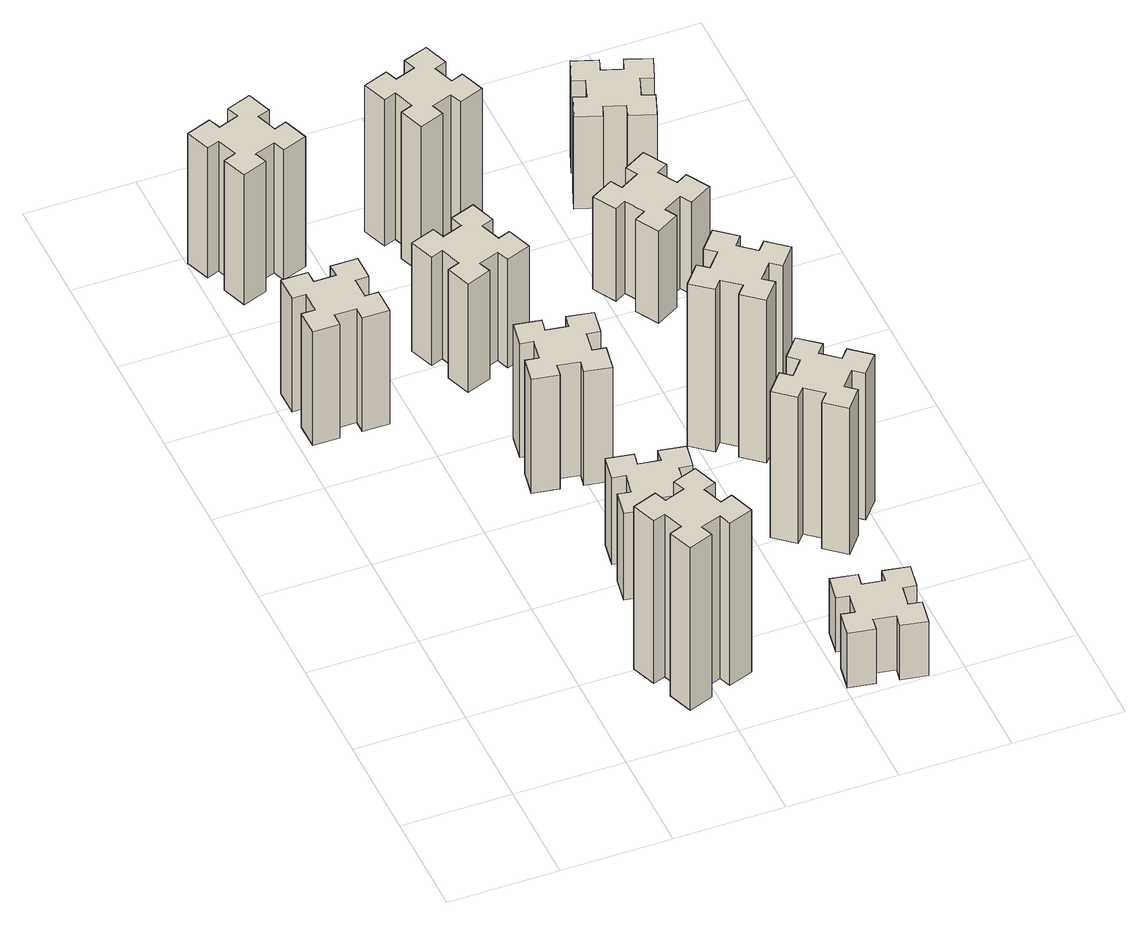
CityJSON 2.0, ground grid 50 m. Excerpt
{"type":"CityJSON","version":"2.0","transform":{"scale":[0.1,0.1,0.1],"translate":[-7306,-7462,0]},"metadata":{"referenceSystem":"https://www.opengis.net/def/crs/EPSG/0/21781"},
"CityObjects":{
"building1":{"type":"Building","attributes":{"class":"1000","function":"1000","usage":"1000","yearOfConstruction":2016,"roofType":"1000","measuredHeight":63,"storeysAboveGround":30,"storeysBelowGround":0},"geometry":[{"type":"Solid","lod":"1","boundaries":[[[[0,1,2,3,4,5,6,7,8,9,10,11,12,13,14,15,16,17,18,19]],[[17,16,20,21]],[[16,15,22,20]],[[15,14,23,22]],[[14,13,24,23]],[[13,12,25,24]],[[12,11,26,25]],[[11,10,27,26]],[[10,9,28,27]],[[9,8,29,28]],[[8,7,30,29]],[[7,6,31,30]],[[6,5,32,31]],[[5,4,33,32]],[[4,3,34,33]],[[3,2,35,34]],[[2,1,36,35]],[[1,0,37,36]],[[0,19,38,37]],[[19,18,39,38]],[[18,17,21,39]],[[24,25,26,27,28,29,30,31,32,33,34,35,36,37,38,39,21,20,22,23]]]]}]},
"building2":{"type":"Building","attributes":{"class":"1000","function":"1000","usage":"1000","yearOfConstruction":2016,"roofType":"1000","measuredHeight":90,"storeysAboveGround":30,"storeysBelowGround":0},"geometry":[{"type":"Solid","lod":"1","boundaries":[[[[40,41,42,43,44,45,46,47,48,49,50,51,52,53,54,55,56,57,58,59]],[[57,56,60,61]],[[56,55,62,60]],[[55,54,63,62]],[[54,53,64,63]],[[53,52,65,64]],[[52,51,66,65]],[[51,50,67,66]],[[50,49,68,67]],[[49,48,69,68]],[[48,47,70,69]],[[47,46,71,70]],[[46,45,72,71]],[[45,44,73,72]],[[44,43,74,73]],[[43,42,75,74]],[[42,41,76,75]],[[41,40,77,76]],[[40,59,78,77]],[[59,58,79,78]],[[58,57,61,79]],[[64,65,66,67,68,69,70,71,72,73,74,75,76,77,78,79,61,60,62,63]]]]}]},
"building3":{"type":"Building","attributes":{"class":"1000","function":"1000","usage":"1000","yearOfConstruction":2016,"roofType":"1000","measuredHeight":72,"storeysAboveGround":30,"storeysBelowGround":0},"geometry":[{"type":"Solid","lod":"1","boundaries":[[[[80,81,82,83,84,85,86,87,88,89,90,91,92,93,94,95,96,97,98,99]],[[97,96,100,101]],[[96,95,102,100]],[[95,94,103,102]],[[94,93,104,103]],[[93,92,105,104]],[[92,91,106,105]],[[91,90,107,106]],[[90,89,108,107]],[[89,88,109,108]],[[88,87,110,109]],[[87,86,111,110]],[[86,85,112,111]],[[85,84,113,112]],[[84,83,114,113]],[[83,82,115,114]],[[82,81,116,115]],[[81,80,117,116]],[[80,99,118,117]],[[99,98,119,118]],[[98,97,101,119]],[[104,105,106,107,108,109,110,111,112,113,114,115,116,117,118,119,101,100,102,103]]]]}]},
"building4":{"type":"Building","attributes":{"class":"1000","function":"1000","usage":"1000","yearOfConstruction":2016,"roofType":"1000","measuredHeight":48,"storeysAboveGround":30,"storeysBelowGround":0},"geometry":[{"type":"Solid","lod":"1","boundaries":[[[[120,121,122,123,124,125,126,127,128,129,130,131,132,133,134,135,136,137,138,139]],[[137,136,140,141]],[[136,135,142,140]],[[135,134,143,142]],[[134,133,144,143]],[[133,132,145,144]],[[132,131,146,145]],[[131,130,147,146]],[[130,129,148,147]],[[129,128,149,148]],[[128,127,150,149]],[[127,126,151,150]],[[126,125,152,151]],[[125,124,153,152]],[[124,123,154,153]],[[123,122,155,154]],[[122,121,156,155]],[[121,120,157,156]],[[120,139,158,157]],[[139,138,159,158]],[[138,137,141,159]],[[144,145,146,147,148,149,150,151,152,153,154,155,156,157,158,159,141,140,142,143]]]]}]},
"building5":{"type":"Building","attributes":{"class":"1000","function":"1000","usage":"1000","yearOfConstruction":2016,"roofType":"1000","measuredHeight":63,"storeysAboveGround":30,"storeysBelowGround":0},"geometry":[{"type":"Solid","lod":"1","boundaries":[[[[160,161,162,163,164,165,166,167,168,169,170,171,172,173,174,175,176,177,178,179]],[[177,176,180,181]],[[176,175,182,180]],[[175,174,183,182]],[[174,173,184,183]],[[173,172,185,184]],[[172,171,186,185]],[[171,170,187,186]],[[170,169,188,187]],[[169,168,189,188]],[[168,167,190,189]],[[167,166,191,190]],[[166,165,192,191]],[[165,164,193,192]],[[164,163,194,193]],[[163,162,195,194]],[[162,161,196,195]],[[161,160,197,196]],[[160,179,198,197]],[[179,178,199,198]],[[178,177,181,199]],[[184,185,186,187,188,189,190,191,192,193,194,195,196,197,198,199,181,180,182,183]]]]}]},
"building6":{"type":"Building","attributes":{"class":"1000","function":"1000","usage":"1000","yearOfConstruction":2016,"roofType":"1000","measuredHeight":60,"storeysAboveGround":30,"storeysBelowGround":0},"geometry":[{"type":"Solid","lod":"1","boundaries":[[[[200,201,202,203,204,205,206,207,208,209,210,211,212,213,214,215,216,217,218,219]],[[217,216,220,221]],[[216,215,222,220]],[[215,214,223,222]],[[214,213,224,223]],[[213,212,225,224]],[[212,211,226,225]],[[211,210,227,226]],[[210,209,228,227]],[[209,208,229,228]],[[208,207,230,229]],[[207,206,231,230]],[[206,205,232,231]],[[205,204,233,232]],[[204,203,234,233]],[[203,202,235,234]],[[202,201,236,235]],[[201,200,237,236]],[[200,219,238,237]],[[219,218,239,238]],[[218,217,221,239]],[[224,225,226,227,228,229,230,231,232,233,234,235,236,237,238,239,221,220,222,223]]]]}]},
"building7":{"type":"Building","attributes":{"class":"1000","function":"1000","usage":"1000","yearOfConstruction":2016,"roofType":"1000","measuredHeight":30,"storeysAboveGround":30,"storeysBelowGround":0},"geometry":[{"type":"Solid","lod":"1","boundaries":[[[[240,241,242,243,244,245,246,247,248,249,250,251,252,253,254,255,256,257,258,259]],[[257,256,260,261]],[[256,255,262,260]],[[255,254,263,262]],[[254,253,264,263]],[[253,252,265,264]],[[252,251,266,265]],[[251,250,267,266]],[[250,249,268,267]],[[249,248,269,268]],[[248,247,270,269]],[[247,246,271,270]],[[246,245,272,271]],[[245,244,273,272]],[[244,243,274,273]],[[243,242,275,274]],[[242,241,276,275]],[[241,240,277,276]],[[240,259,278,277]],[[259,258,279,278]],[[258,257,261,279]],[[264,265,266,267,268,269,270,271,272,273,274,275,276,277,278,279,261,260,262,263]]]]}]},
"building8":{"type":"Building","attributes":{"class":"1000","function":"1000","usage":"1000","yearOfConstruction":2016,"roofType":"1000","measuredHeight":81,"storeysAboveGround":30,"storeysBelowGround":0},"geometry":[{"type":"Solid","lod":"1","boundaries":[[[[280,281,282,283,284,285,286,287,288,289,290,291,292,293,294,295,296,297,298,299]],[[297,296,300,301]],[[296,295,302,300]],[[295,294,303,302]],[[294,293,304,303]],[[293,292,305,304]],[[292,291,306,305]],[[291,290,307,306]],[[290,289,308,307]],[[289,288,309,308]],[[288,287,310,309]],[[287,286,311,310]],[[286,285,312,311]],[[285,284,313,312]],[[284,283,314,313]],[[283,282,315,314]],[[282,281,316,315]],[[281,280,317,316]],[[280,299,318,317]],[[299,298,319,318]],[[298,297,301,319]],[[304,305,306,307,308,309,310,311,312,313,314,315,316,317,318,319,301,300,302,303]]]]}]},
"building9":{"type":"Building","attributes":{"class":"1000","function":"1000","usage":"1000","yearOfConstruction":2016,"roofType":"1000","measuredHeight":81,"storeysAboveGround":30,"storeysBelowGround":0},"geometry":[{"type":"Solid","lod":"1","boundaries":[[[[320,321,322,323,324,325,326,327,328,329,330,331,332,333,334,335,336,337,338,339]],[[337,336,340,341]],[[336,335,342,340]],[[335,334,343,342]],[[334,333,344,343]],[[333,332,345,344]],[[332,331,346,345]],[[331,330,347,346]],[[330,329,348,347]],[[329,328,349,348]],[[328,327,350,349]],[[327,326,351,350]],[[326,325,352,351]],[[325,324,353,352]],[[324,323,354,353]],[[323,322,355,354]],[[322,321,356,355]],[[321,320,357,356]],[[320,339,358,357]],[[339,338,359,358]],[[338,337,341,359]],[[344,345,346,347,348,349,350,351,352,353,354,355,356,357,358,359,341,340,342,343]]]]}]},
"building10":{"type":"Building","attributes":{"class":"1000","function":"1000","usage":"1000","yearOfConstruction":2016,"roofType":"1000","measuredHeight":90,"storeysAboveGround":30,"storeysBelowGround":0},"geometry":[{"type":"Solid","lod":"1","boundaries":[[[[360,361,362,363,364,365,366,367,368,369,370,371,372,373,374,375,376,377,378,379]],[[377,376,380,381]],[[376,375,382,380]],[[375,374,383,382]],[[374,373,384,383]],[[373,372,385,384]],[[372,371,386,385]],[[371,370,387,386]],[[370,369,388,387]],[[369,368,389,388]],[[368,367,390,389]],[[367,366,391,390]],[[366,365,392,391]],[[365,364,393,392]],[[364,363,394,393]],[[363,362,395,394]],[[362,361,396,395]],[[361,360,397,396]],[[360,379,398,397]],[[379,378,399,398]],[[378,377,381,399]],[[384,385,386,387,388,389,390,391,392,393,394,395,396,397,398,399,381,380,382,383]]]]}]},
"building11":{"type":"Building","attributes":{"class":"1000","function":"1000","usage":"1000","yearOfConstruction":2016,"roofType":"1000","measuredHeight":51,"storeysAboveGround":30,"storeysBelowGround":0},"geometry":[{"type":"Solid","lod":"1","boundaries":[[[[400,401,402,403,404,405,406,407,408,409,410,411,412,413,414,415,416,417,418,419]],[[417,416,420,421]],[[416,415,422,420]],[[415,414,423,422]],[[414,413,424,423]],[[413,412,425,424]],[[412,411,426,425]],[[411,410,427,426]],[[410,409,428,427]],[[409,408,429,428]],[[408,407,430,429]],[[407,406,431,430]],[[406,405,432,431]],[[405,404,433,432]],[[404,403,434,433]],[[403,402,435,434]],[[402,401,436,435]],[[401,400,437,436]],[[400,419,438,437]],[[419,418,439,438]],[[418,417,421,439]],[[424,425,426,427,428,429,430,431,432,433,434,435,436,437,438,439,421,420,422,423]]]]}]},
"building12":{"type":"Building","attributes":{"class":"1000","function":"1000","usage":"1000","yearOfConstruction":2016,"roofType":"1000","measuredHeight":51,"storeysAboveGround":30,"storeysBelowGround":0},"geometry":[{"type":"Solid","lod":"1","boundaries":[[[[440,441,442,443,444,445,446,447,448,449,450,451,452,453,454,455,456,457,458,459]],[[457,456,460,461]],[[456,455,462,460]],[[455,454,463,462]],[[454,453,464,463]],[[453,452,465,464]],[[452,451,466,465]],[[451,450,467,466]],[[450,449,468,467]],[[449,448,469,468]],[[448,447,470,469]],[[447,446,471,470]],[[446,445,472,471]],[[445,444,473,472]],[[444,443,474,473]],[[443,442,475,474]],[[442,441,476,475]],[[441,440,477,476]],[[440,459,478,477]],[[459,458,479,478]],[[458,457,461,479]],[[464,465,466,467,468,469,470,471,472,473,474,475,476,477,478,479,461,460,462,463]]]]}]}
},
"vertices":[
[275,2535,0],[175,2535,0],[175,2595,0],[55,2595,0],[55,2475,0],[115,2475,0],[115,2375,0],[55,2375,0],[55,2255,0],[175,2255,0],[175,2315,0],[275,2315,0],[275,2255,0],[395,2255,0],[395,2375,0],[335,2375,0],[335,2475,0],[395,2475,0],[395,2595,0],[275,2595,0],[335,2475,630],[395,2475,630],[335,2375,630],[395,2375,630],[395,2255,630],[275,2255,630],[275,2315,630],[175,2315,630],[175,2255,630],[55,2255,630],[55,2375,630],[115,2375,630],[115,2475,630],[55,2475,630],[55,2595,630],[175,2595,630],[175,2535,630],[275,2535,630],[275,2595,630],[395,2595,630],
[845,415,0],[879,321,0],[823,300,0],[864,187,0],[977,229,0],[956,285,0],[1050,319,0],[1070,263,0],[1183,304,0],[1142,417,0],[1086,396,0],[1052,490,0],[1108,510,0],[1067,623,0],[954,582,0],[975,526,0],[881,492,0],[860,548,0],[747,507,0],[789,394,0],[881,492,900],[860,548,900],[975,526,900],[954,582,900],[1067,623,900],[1108,510,900],[1052,490,900],[1086,396,900],[1142,417,900],[1183,304,900],[1070,263,900],[1050,319,900],[956,285,900],[977,229,900],[864,187,900],[823,300,900],[879,321,900],[845,415,900],[789,394,900],[747,507,900],
[235,3486,0],[141,3452,0],[120,3508,0],[7,3467,0],[49,3354,0],[105,3375,0],[139,3281,0],[83,3260,0],[124,3147,0],[237,3189,0],[216,3245,0],[310,3279,0],[330,3223,0],[443,3264,0],[402,3377,0],[346,3356,0],[312,3450,0],[368,3470,0],[327,3583,0],[214,3542,0],[312,3450,720],[368,3470,720],[346,3356,720],[402,3377,720],[443,3264,720],[330,3223,720],[310,3279,720],[216,3245,720],[237,3189,720],[124,3147,720],[83,3260,720],[139,3281,720],[105,3375,720],[49,3354,720],[7,3467,720],[120,3508,720],[141,3452,720],[235,3486,720],[214,3542,720],[327,3583,720],
[997,946,0],[1095,928,0],[1085,869,0],[1203,848,0],[1224,967,0],[1165,977,0],[1182,1075,0],[1241,1065,0],[1262,1183,0],[1144,1204,0],[1134,1145,0],[1035,1162,0],[1046,1221,0],[927,1242,0],[907,1124,0],[966,1114,0],[948,1015,0],[889,1026,0],[868,907,0],[987,887,0],[948,1015,480],[889,1026,480],[966,1114,480],[907,1124,480],[927,1242,480],[1046,1221,480],[1035,1162,480],[1134,1145,480],[1144,1204,480],[1262,1183,480],[1241,1065,480],[1182,1075,480],[1165,977,480],[1224,967,480],[1203,848,480],[1085,869,480],[1095,928,480],[997,946,480],[987,887,480],[868,907,480],
[1034,1885,0],[935,1902,0],[946,1961,0],[827,1982,0],[807,1864,0],[866,1854,0],[848,1755,0],[789,1766,0],[768,1647,0],[887,1627,0],[897,1686,0],[995,1668,0],[985,1609,0],[1103,1588,0],[1124,1707,0],[1065,1717,0],[1082,1815,0],[1141,1805,0],[1162,1923,0],[1044,1944,0],[1082,1815,630],[1141,1805,630],[1065,1717,630],[1124,1707,630],[1103,1588,630],[985,1609,630],[995,1668,630],[897,1686,630],[887,1627,630],[768,1647,630],[789,1766,630],[848,1755,630],[866,1854,630],[807,1864,630],[827,1982,630],[946,1961,630],[935,1902,630],[1034,1885,630],[1044,1944,630],[1162,1923,630],
[986,2516,0],[952,2610,0],[1008,2630,0],[967,2743,0],[854,2702,0],[875,2646,0],[781,2612,0],[760,2668,0],[647,2627,0],[689,2514,0],[745,2535,0],[779,2441,0],[723,2420,0],[764,2307,0],[877,2349,0],[856,2405,0],[950,2439,0],[970,2383,0],[1083,2424,0],[1042,2537,0],[950,2439,600],[970,2383,600],[856,2405,600],[877,2349,600],[764,2307,600],[723,2420,600],[779,2441,600],[745,2535,600],[689,2514,600],[647,2627,600],[760,2668,600],[781,2612,600],[875,2646,600],[854,2702,600],[967,2743,600],[1008,2630,600],[952,2610,600],[986,2516,600],[1042,2537,600],[1083,2424,600],
[1805,137,0],[1822,235,0],[1881,225,0],[1902,343,0],[1784,364,0],[1774,305,0],[1675,322,0],[1686,381,0],[1567,402,0],[1547,284,0],[1606,274,0],[1588,175,0],[1529,186,0],[1508,67,0],[1627,47,0],[1637,106,0],[1735,88,0],[1725,29,0],[1843,8,0],[1864,127,0],[1735,88,300],[1725,29,300],[1637,106,300],[1627,47,300],[1508,67,300],[1529,186,300],[1588,175,300],[1606,274,300],[1547,284,300],[1567,402,300],[1686,381,300],[1675,322,300],[1774,305,300],[1784,364,300],[1902,343,300],[1881,225,300],[1822,235,300],[1805,137,300],[1864,127,300],[1843,8,300],
[975,3386,0],[881,3352,0],[860,3408,0],[747,3367,0],[789,3254,0],[845,3275,0],[879,3181,0],[823,3160,0],[864,3047,0],[977,3089,0],[956,3145,0],[1050,3179,0],[1070,3123,0],[1183,3164,0],[1142,3277,0],[1086,3256,0],[1052,3350,0],[1108,3370,0],[1067,3483,0],[954,3442,0],[1052,3350,810],[1108,3370,810],[1086,3256,810],[1142,3277,810],[1183,3164,810],[1070,3123,810],[1050,3179,810],[956,3145,810],[977,3089,810],[864,3047,810],[823,3160,810],[879,3181,810],[845,3275,810],[789,3254,810],[747,3367,810],[860,3408,810],[881,3352,810],[975,3386,810],[954,3442,810],[1067,3483,810],
[1857,936,0],[1922,1013,0],[1968,974,0],[2045,1066,0],[1953,1143,0],[1914,1097,0],[1838,1162,0],[1876,1208,0],[1784,1285,0],[1707,1193,0],[1753,1154,0],[1689,1078,0],[1643,1116,0],[1566,1024,0],[1658,947,0],[1696,993,0],[1773,929,0],[1734,883,0],[1826,806,0],[1903,898,0],[1773,929,810],[1734,883,810],[1696,993,810],[1658,947,810],[1566,1024,810],[1643,1116,810],[1689,1078,810],[1753,1154,810],[1707,1193,810],[1784,1285,810],[1876,1208,810],[1838,1162,810],[1914,1097,810],[1953,1143,810],[2045,1066,810],[1968,974,810],[1922,1013,810],[1857,936,810],[1903,898,810],[1826,806,810],
[1596,1633,0],[1673,1569,0],[1634,1523,0],[1726,1446,0],[1803,1538,0],[1757,1576,0],[1822,1653,0],[1868,1614,0],[1945,1706,0],[1853,1783,0],[1814,1737,0],[1738,1802,0],[1776,1848,0],[1684,1925,0],[1607,1833,0],[1653,1794,0],[1589,1718,0],[1543,1756,0],[1466,1664,0],[1558,1587,0],[1589,1718,900],[1543,1756,900],[1653,1794,900],[1607,1833,900],[1684,1925,900],[1776,1848,900],[1738,1802,900],[1814,1737,900],[1853,1783,900],[1945,1706,900],[1868,1614,900],[1822,1653,900],[1757,1576,900],[1803,1538,900],[1726,1446,900],[1634,1523,900],[1673,1569,900],[1596,1633,900],[1558,1587,900],[1466,1664,900],
[1826,2637,0],[1776,2724,0],[1828,2754,0],[1768,2858,0],[1664,2798,0],[1694,2746,0],[1607,2696,0],[1577,2748,0],[1473,2688,0],[1533,2584,0],[1585,2614,0],[1635,2527,0],[1583,2497,0],[1643,2393,0],[1747,2453,0],[1717,2505,0],[1804,2555,0],[1834,2503,0],[1938,2563,0],[1878,2667,0],[1804,2555,510],[1834,2503,510],[1717,2505,510],[1747,2453,510],[1643,2393,510],[1583,2497,510],[1635,2527,510],[1585,2614,510],[1533,2584,510],[1473,2688,510],[1577,2748,510],[1607,2696,510],[1694,2746,510],[1664,2798,510],[1768,2858,510],[1828,2754,510],[1776,2724,510],[1826,2637,510],[1878,2667,510],[1938,2563,510],
[1719,3350,0],[1685,3256,0],[1629,3277,0],[1587,3164,0],[1700,3123,0],[1721,3179,0],[1815,3145,0],[1794,3089,0],[1907,3047,0],[1948,3160,0],[1892,3181,0],[1926,3275,0],[1982,3254,0],[2023,3367,0],[1910,3408,0],[1890,3352,0],[1796,3386,0],[1817,3442,0],[1704,3483,0],[1663,3370,0],[1796,3386,510],[1817,3442,510],[1890,3352,510],[1910,3408,510],[2023,3367,510],[1982,3254,510],[1926,3275,510],[1892,3181,510],[1948,3160,510],[1907,3047,510],[1794,3089,510],[1815,3145,510],[1721,3179,510],[1700,3123,510],[1587,3164,510],[1629,3277,510],[1685,3256,510],[1719,3350,510],[1663,3370,510],[1704,3483,510]
]}
